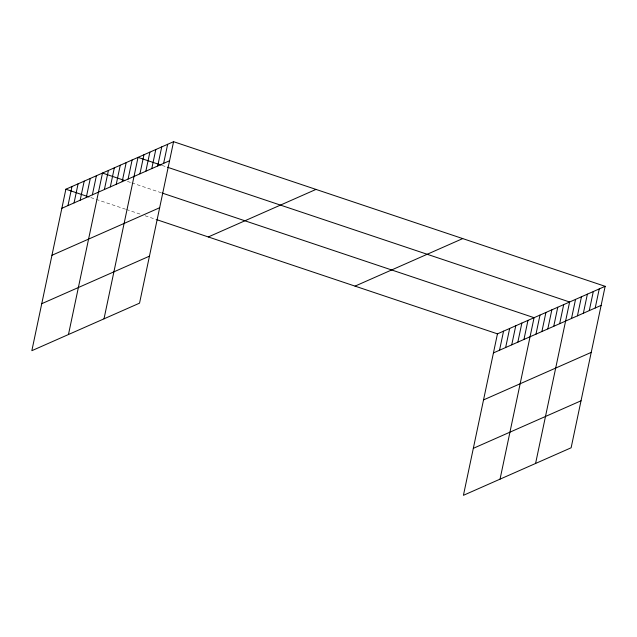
<?xml version="1.0" encoding="UTF-8"?>
<svg xmlns="http://www.w3.org/2000/svg" width="637" height="637" viewBox="0 0 637 637"><rect width="100%" height="100%" fill="white"/><g stroke="black" fill="none" stroke-linecap="round" stroke-linejoin="round"><path stroke-width="0.48" stroke-dasharray="3.19 2.39" d="M162.069 165.421L166.52 166.918M127.416 181.41L130.975 182.604M131.867 182.899L161.241 192.74M90.796 197.574L94.364 198.76M96.139 199.357L125.513 209.207M126.405 209.501L140.65 214.279M145.101 215.768L155.778 219.343"/><path stroke-width="0.96" d="M173.575 141.685L65.874 189.221L31.85 350.684L139.543 303.148L173.575 141.685L605.15 286.316L571.126 447.779L463.425 495.315L497.457 333.852L605.15 286.316M67.96 205.592L71.981 186.522M74.059 202.9L78.08 183.83M80.166 200.209L84.188 181.139M86.266 197.51L90.287 178.44M92.373 194.818L96.386 175.748M68.47 334.521L102.493 173.057L124.748 180.51M104.396 189.515L108.417 170.437M110.32 186.896L114.341 167.826M116.245 184.284L120.266 165.214M122.169 181.672L126.182 162.594M128.093 179.053L132.106 159.983M104.006 318.834L138.03 157.371L161.177 165.126M139.933 173.829L143.954 154.751M145.857 171.21L149.878 152.139M151.781 168.598L155.802 149.528M157.705 165.986L161.726 146.908M163.629 163.367L167.65 144.296M499.535 350.231L503.556 331.16M505.643 347.531L509.664 328.461M511.742 344.84L515.763 325.77M517.849 342.149L521.862 323.078M523.948 339.457L527.969 320.387M500.045 479.159L534.069 317.688L162.132 193.043M535.98 334.146L539.993 315.076M541.896 331.535L545.917 312.464M547.82 328.915L551.841 309.845M553.744 326.303L557.765 307.233M559.668 323.692L563.689 304.621M535.582 463.465L569.613 302.002L167.404 167.213M571.516 318.46L575.537 299.39M577.441 315.848L581.454 296.778M583.365 313.229L587.378 294.159M589.289 310.617L593.302 291.547M595.205 308.005L599.226 288.935M61.861 208.291L169.553 160.755M51.955 255.278L159.648 207.742M41.755 303.69L149.448 256.162M208.299 236.948L315.992 189.412M355.032 286.124L462.733 238.588M493.436 352.922L601.129 305.386M483.531 399.917L591.232 352.38M473.331 448.329L581.024 400.792M65.874 189.221L89.021 196.976M156.67 219.646L497.457 333.852"/></g></svg>
